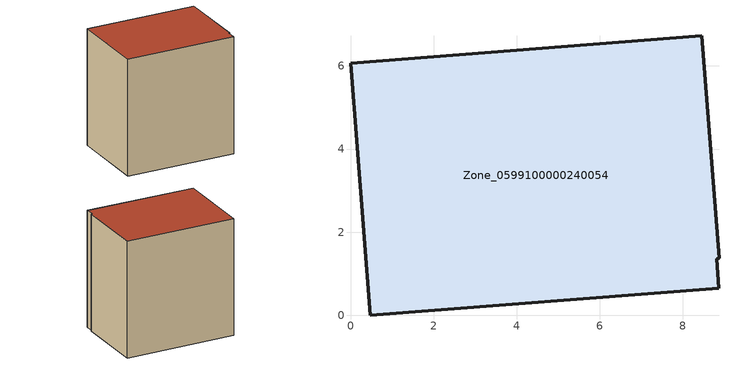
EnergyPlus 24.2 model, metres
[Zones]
Zone_0599100000240054
 floor ground (C_G): 8.87,1.37 8.82,1.36 8.87,0.65 0.47,0 0,6.07 8.46,6.73 z0
 wall outside (C_F): 8.87,1.37 8.46,6.73 0,6.07 0.47,0 8.87,0.65 8.82,1.36 8.87,1.37 z0:8.98
 roof outside (C_R): 8.82,1.36 8.87,1.37 8.46,6.73 0,6.07 0.47,0 8.87,0.65 z8.98
[BUILDING]
Pand.0599100000240054: North Axis=0; Terrain=City; Loads Convergence Tolerance Value=0.04; Temperature Convergence Tolerance Value=0.4; Solar Distribution=FullExterior; Maximum Number of Warmup Days=25; Minimum Number of Warmup Days=1
[Site:Location]
Rotterdam.The.Hague.AP_ZH_NLD Design_Conditions: Latitude=51.96; Longitude=4.45; Time Zone=1; Elevation=-4.5
[SITE:GROUNDTEMPERATURE:BUILDINGSURFACE]
18, 18, 18, 18, 18, 18, 18, 18, 18, 18, 18, 18
[MATERIAL] Thermal Absorptance=0.9; Solar Absorptance=0.7; Visible Absorptance=0.7
Name | Roughness | Thickness | Conductivity | Density | Specific Heat
G.TI.1946-1964 | MediumSmooth | 0.15 | 1 | 540 | 1210
F.TI.1946-1964 | Rough | 0.3 | 0.857143 | 1920 | 840
R.TI.1946-1964 | MediumRough | 0.2 | 0.277778 | 1500 | 1000
[CONSTRUCTION]
C_G: G.TI.1946-1964
C_F: F.TI.1946-1964
C_R: R.TI.1946-1964
[ZONE]
Zone_0599100000240054: Type=1; Multiplier=1; Ceiling Height=Autocalculate; Volume=Autocalculate; Floor Area=autocalculate; Part of Total Floor Area=Yes
[ZONEINFILTRATION:DESIGNFLOWRATE]
Infil_Zone_0599100000240054: Zone or ZoneList or Space or SpaceList=Zone_0599100000240054; Schedule=AlwaysOn; Design Flow Rate Calculation Method=Flow/Area; Flow Rate per Floor Area=0.003; Constant Term Coefficient=1; Temperature Term Coefficient=0; Velocity Term Coefficient=0; Velocity Squared Term Coefficient=0
[HVACTEMPLATE:ZONE:IDEALLOADSAIRSYSTEM]
Zone_0599100000240054: Maximum Heating Supply Air Temperature=50; Minimum Cooling Supply Air Temperature=13; Maximum Heating Supply Air Humidity Ratio=0.0156; Minimum Cooling Supply Air Humidity Ratio=0.0077; Heating Limit=NoLimit; Cooling Limit=NoLimit; Dehumidification Control Type=ConstantSensibleHeatRatio; Cooling Sensible Heat Ratio=0.7; Dehumidification Setpoint=60; Humidification Control Type=None; Humidification Setpoint=30; Outdoor Air Method=None; Outdoor Air Flow Rate per Person=0.00944; Outdoor Air Flow Rate per Zone Floor Area=0; Outdoor Air Flow Rate per Zone=0; Demand Controlled Ventilation Type=None; Outdoor Air Economizer Type=NoEconomizer; Heat Recovery Type=None; Sensible Heat Recovery Effectiveness=0.7; Latent Heat Recovery Effectiveness=0.65
[ZONECONTROL:THERMOSTAT]
ThermostatControl_Zone_0599100000240054: Zone or ZoneList=Zone_0599100000240054; Control Type Schedule=DualSetpointControlType; Control 1=Thermostat_Zone_0599100000240054; Temperature Difference Between Cutout And Setpoint=0
[THERMOSTATSETPOINT:DUALSETPOINT]
Thermostat_Zone_0599100000240054: Heating Setpoint Temperature Schedule=HeatingSetpoint_Zone_0599100000240054; Cooling Setpoint Temperature Schedule=CoolingSetpoint_Zone_0599100000240054
[SCHEDULE:COMPACT]
HeatingSetpoint_Zone_0599100000240054: Through: 12/31, For: AllDays, Until: 24:00, 21
CoolingSetpoint_Zone_0599100000240054: Through: 12/31, For: AllDays, Until: 24:00, 24
DualSetpointControlType: Through: 12/31, For: AllDays, Until: 24:00, 4
AlwaysOn: Through: 12/31, For: AllDays, Until: 24:00, 1
